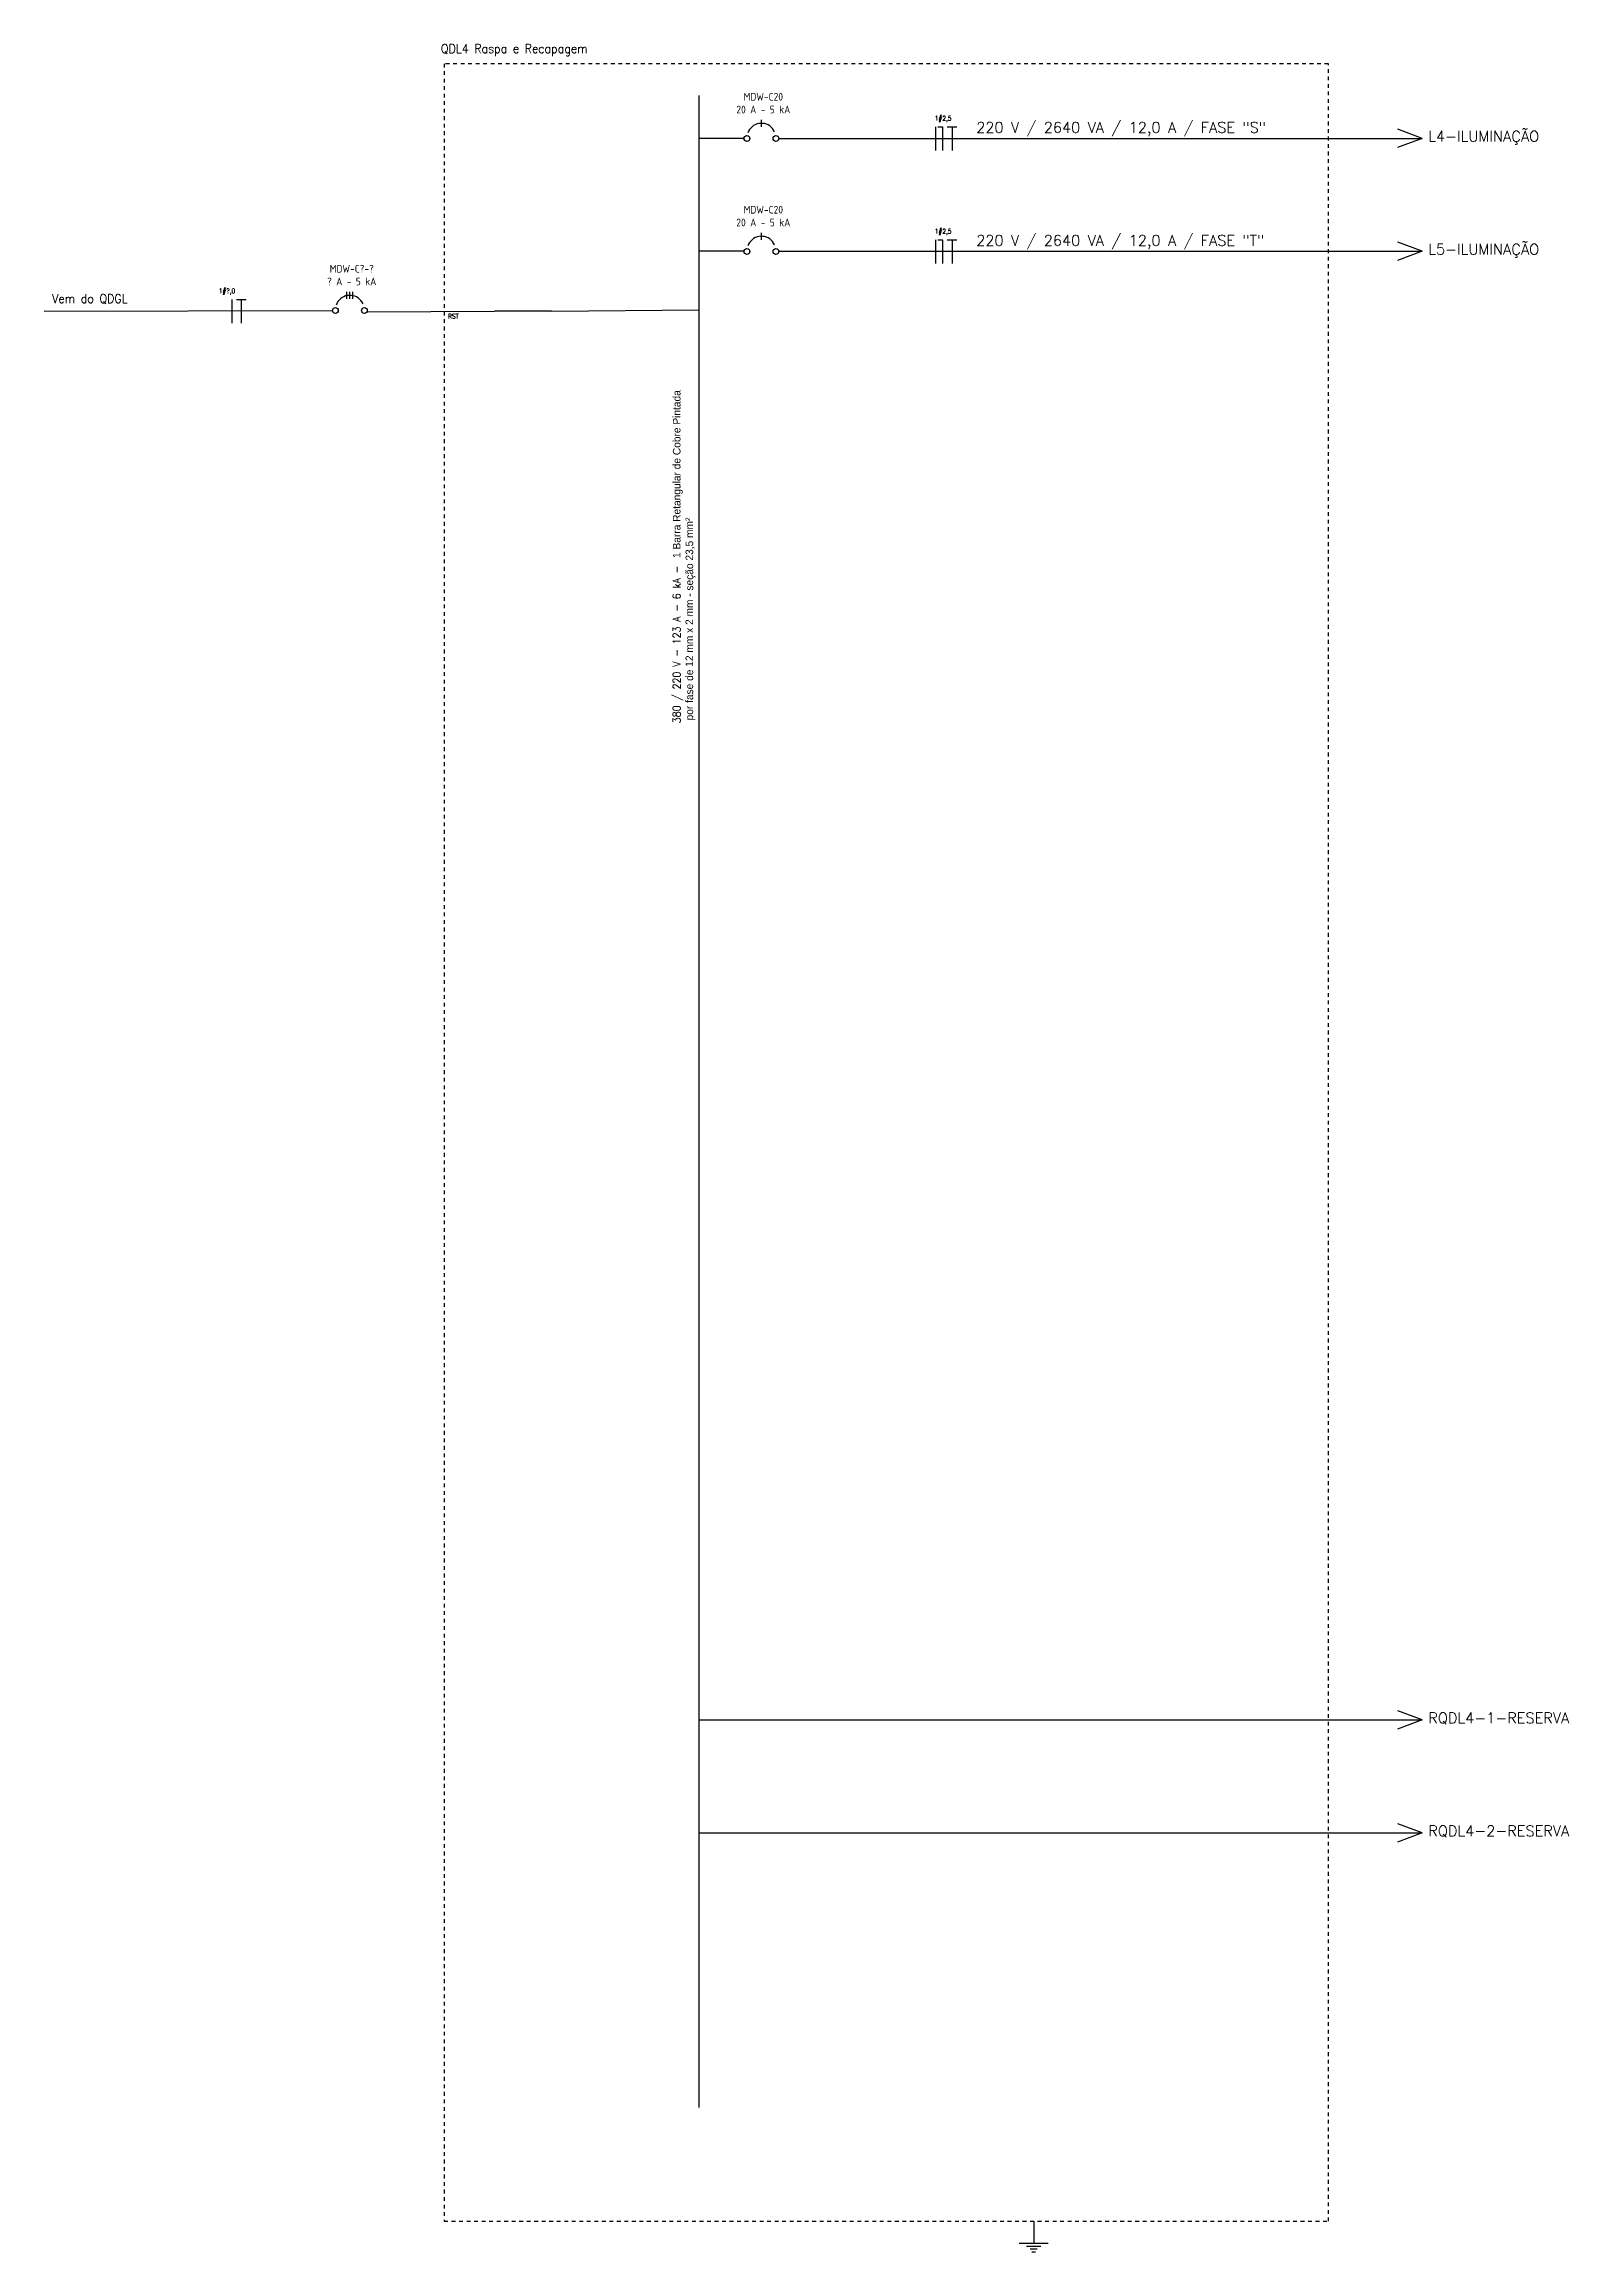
# Model space of a CAD drawing. Extents: x 196 to 608, y -49 to 226.
# Drawn here: x 464.5 to 505.1, y 36.3 to 95.1 of the extents above; entities that cross this region are included whole.
import ezdxf

# ---------------------------------------------------------------- set-up
doc = ezdxf.new("R2010")
doc.units = 0
doc.header["$MEASUREMENT"] = 0
doc.linetypes.add('DASHED2', pattern=[0.375, 0.25, -0.125])
for name, color, linetype in [('ELET_UNIFILAR_TEXTO', 4, 'Continuous'), ('ELET_UNIFILAR_TEXTO2', 4, 'Continuous'), ('ELT_UNIFILAR_DESENHO', 5, 'Continuous')]:
    doc.layers.add(name, color=color, linetype=linetype)
doc.styles.add('textstyle4', font='arial.ttf')
doc.styles.add('textstyle5', font='')
doc.styles.add('textstyle7', font='romans__.ttf')
doc.styles.get('textstyle5').set_extended_font_data('Standard')

msp = doc.modelspace()

# ---------------------------------------------------------------- linework, layer by layer
at = {"layer": 'ELT_UNIFILAR_DESENHO', "linetype": 'DASHED2', "ltscale": 0.05}
for p, q in [((498.671, 94.601), (475.131, 94.601)), ((475.131, 94.601), (475.131, 37.159)), ((498.671, 37.159), (498.671, 94.601)), ((475.131, 37.159), (498.679, 37.159))]:
    msp.add_line(p, q, dxfattribs=at)
at = {"layer": 'ELT_UNIFILAR_DESENHO'}
for p, q in [((481.921, 40.192), (481.921, 93.756)), ((483.577, 92.923), (483.577, 93.103)), ((483.577, 92.923), (483.577, 93.103)), ((488.211, 92.922), (488.211, 92.29)), ((488.274, 92.922), (488.401, 92.922)), ((488.401, 92.922), (488.401, 92.29)), ((488.526, 92.922), (488.779, 92.922)), ((488.653, 92.922), (488.653, 92.29)), ((483.115, 92.613), (481.921, 92.613)), ((484.041, 92.613), (501.167, 92.613)), ((501.167, 92.613), (500.507, 92.372)), ((501.167, 92.613), (500.517, 92.854)), ((483.577, 89.915), (483.577, 90.095)), ((483.577, 89.915), (483.577, 90.095)), ((483.115, 89.605), (481.921, 89.605)), ((484.041, 89.605), (501.167, 89.605)), ((488.211, 89.914), (488.211, 89.282)), ((488.274, 89.914), (488.401, 89.914)), ((488.401, 89.914), (488.401, 89.282)), ((488.526, 89.914), (488.779, 89.914)), ((488.653, 89.914), (488.653, 89.282)), ((501.167, 89.605), (500.507, 89.364)), ((501.167, 89.605), (500.517, 89.846)), ((469.479, 88.327), (469.479, 87.695)), ((469.605, 88.327), (469.857, 88.327)), ((469.731, 88.327), (469.731, 87.695)), ((472.544, 88.343), (472.544, 88.524)), ((472.544, 88.343), (472.544, 88.524)), ((472.621, 88.343), (472.621, 88.524)), ((472.621, 88.343), (472.621, 88.524)), ((472.698, 88.343), (472.698, 88.524)), ((472.698, 88.343), (472.698, 88.524)), ((464.483, 88.011), (472.158, 88.034)), ((473.078, 87.997), (476.469, 88.011)), ((477.986, 88.011), (476.473, 88.009)), ((477.986, 88.011), (481.921, 88.048)), ((501.167, 50.505), (500.517, 50.745)), ((481.921, 50.505), (501.167, 50.505)), ((501.167, 50.505), (500.507, 50.263)), ((501.167, 47.497), (500.517, 47.738)), ((481.921, 47.497), (501.167, 47.497)), ((501.167, 47.497), (500.507, 47.256)), ((490.826, 37.159), (490.826, 36.577)), ((490.44, 36.577), (491.212, 36.577)), ((490.633, 36.5), (491.019, 36.5)), ((490.729, 36.422), (490.922, 36.422)), ((490.778, 36.345), (490.874, 36.345))]:
    msp.add_line(p, q, dxfattribs=at)
for points in [[(483.927, 92.79), (483.903, 92.834), (483.873, 92.875), (483.838, 92.911), (483.799, 92.943), (483.756, 92.969), (483.709, 92.989), (483.661, 93.004), (483.611, 93.011), (483.561, 93.012), (483.51, 93.007), (483.461, 92.995), (483.414, 92.977), (483.37, 92.952), (483.329, 92.922), (483.293, 92.887), (483.261, 92.848), (483.235, 92.805), (483.215, 92.759)], [(483.927, 89.782), (483.903, 89.826), (483.873, 89.867), (483.838, 89.903), (483.799, 89.935), (483.756, 89.961), (483.709, 89.982), (483.661, 89.996), (483.611, 90.003), (483.561, 90.005), (483.51, 89.999), (483.461, 89.987), (483.414, 89.969), (483.37, 89.944), (483.329, 89.915), (483.293, 89.88), (483.261, 89.84), (483.235, 89.797), (483.215, 89.751)], [(472.971, 88.21), (472.947, 88.255), (472.917, 88.295), (472.882, 88.332), (472.843, 88.364), (472.799, 88.39), (472.753, 88.41), (472.705, 88.424), (472.655, 88.432), (472.604, 88.433), (472.554, 88.428), (472.505, 88.416), (472.458, 88.397), (472.414, 88.373), (472.373, 88.343), (472.336, 88.308), (472.305, 88.269), (472.279, 88.226), (472.258, 88.179)]]:
    msp.add_lwpolyline(points, dxfattribs=at)
for centre in [(483.192, 92.608), (483.964, 92.608), (483.192, 89.6), (483.964, 89.6), (472.235, 88.029), (473.008, 88.029)]:
    msp.add_circle(centre, 0.0772, dxfattribs=at)

# ---------------------------------------------------------------- texts
at = {"layer": 'ELET_UNIFILAR_TEXTO', "attachment_point": 1, "style": 'textstyle5'}
for s, insert, char_height, width in [('QDL4 Raspa e Recapagem', (475.045, 95.121), 0.23696, 7.18793), ('\\A1;\\pxqc;1#2,5', (487.92, 93.211), 0.12638, 0.9874), ('\\A1;\\pxqc;1#2,5', (487.92, 90.203), 0.12638, 0.9874), ('\\A1;1#?,0', (469.129, 88.616), 0.1264, 0.9874)]:
    msp.add_mtext(s, dxfattribs=dict(at, insert=insert, char_height=char_height, width=width))
at = {"layer": 'ELET_UNIFILAR_TEXTO', "char_height": 0.20406, "width": 3.87486, "attachment_point": 8, "line_spacing_factor": 0.6, "style": 'textstyle4'}
for s, insert in [('\\pxsm1;{\\Fisocp|c0;MDW-C20\\P\\Fisocp2|c0;20 A - 5 kA}', (483.628, 93.278)), ('\\pxsm1;{\\Fisocp|c0;MDW-C20\\P\\Fisocp2|c0;20 A - 5 kA}', (483.628, 90.271)), ('\\pxsm1;{\\Fisocp|c0;MDW-C?-?\\P\\Fisocp2|c0;? A - 5 kA}', (472.671, 88.699))]:
    msp.add_mtext(s, dxfattribs=dict(at, insert=insert))
at = {"layer": 'ELET_UNIFILAR_TEXTO', "attachment_point": 1, "style": 'textstyle5'}
for s, insert, char_height in [('Vem do QDGL', (464.696, 88.465), 0.23696), ('RST', (475.234, 87.94), 0.1264), ('RST', (475.234, 87.94), 0.1264)]:
    msp.add_mtext(s, dxfattribs=dict(at, insert=insert, char_height=char_height))
at = {"layer": 'ELET_UNIFILAR_TEXTO', "insert": (481.22, 77.041), "char_height": 0.202345, "attachment_point": 1, "rotation": 90, "style": 'textstyle5'}
msp.add_mtext('\\A1;380 / 220 V - 123 A - 6 kA - {\\A0;\\fArial|b0|i0|c0|p34; \\Ftxt|c0;1 Barra Retangular de Cobre Pintada\\P por fase de 12 mm x 2 mm - seção 23,5 mm\\fArial|b0|i0|c0|p34;²}', dxfattribs=at)
at = {"layer": 'ELET_UNIFILAR_TEXTO2', "char_height": 0.28356, "attachment_point": 1, "style": 'textstyle7'}
for s, insert, width in [('220 V / 2640 VA / 12,0 A / FASE "S"', (489.295, 93.045), 9.25609), ('L4-ILUMINAÇÃO', (501.329, 92.81), 3.00015), ('220 V / 2640 VA / 12,0 A / FASE "T"', (489.295, 90.037), 9.25609), ('L5-ILUMINAÇÃO', (501.329, 89.802), 3.00015), ('RQDL4-1-RESERVA', (501.329, 50.701), 3.00015), ('RQDL4-2-RESERVA', (501.329, 47.694), 3.00015)]:
    msp.add_mtext(s, dxfattribs=dict(at, insert=insert, width=width))

doc.saveas('drawing.dxf')
